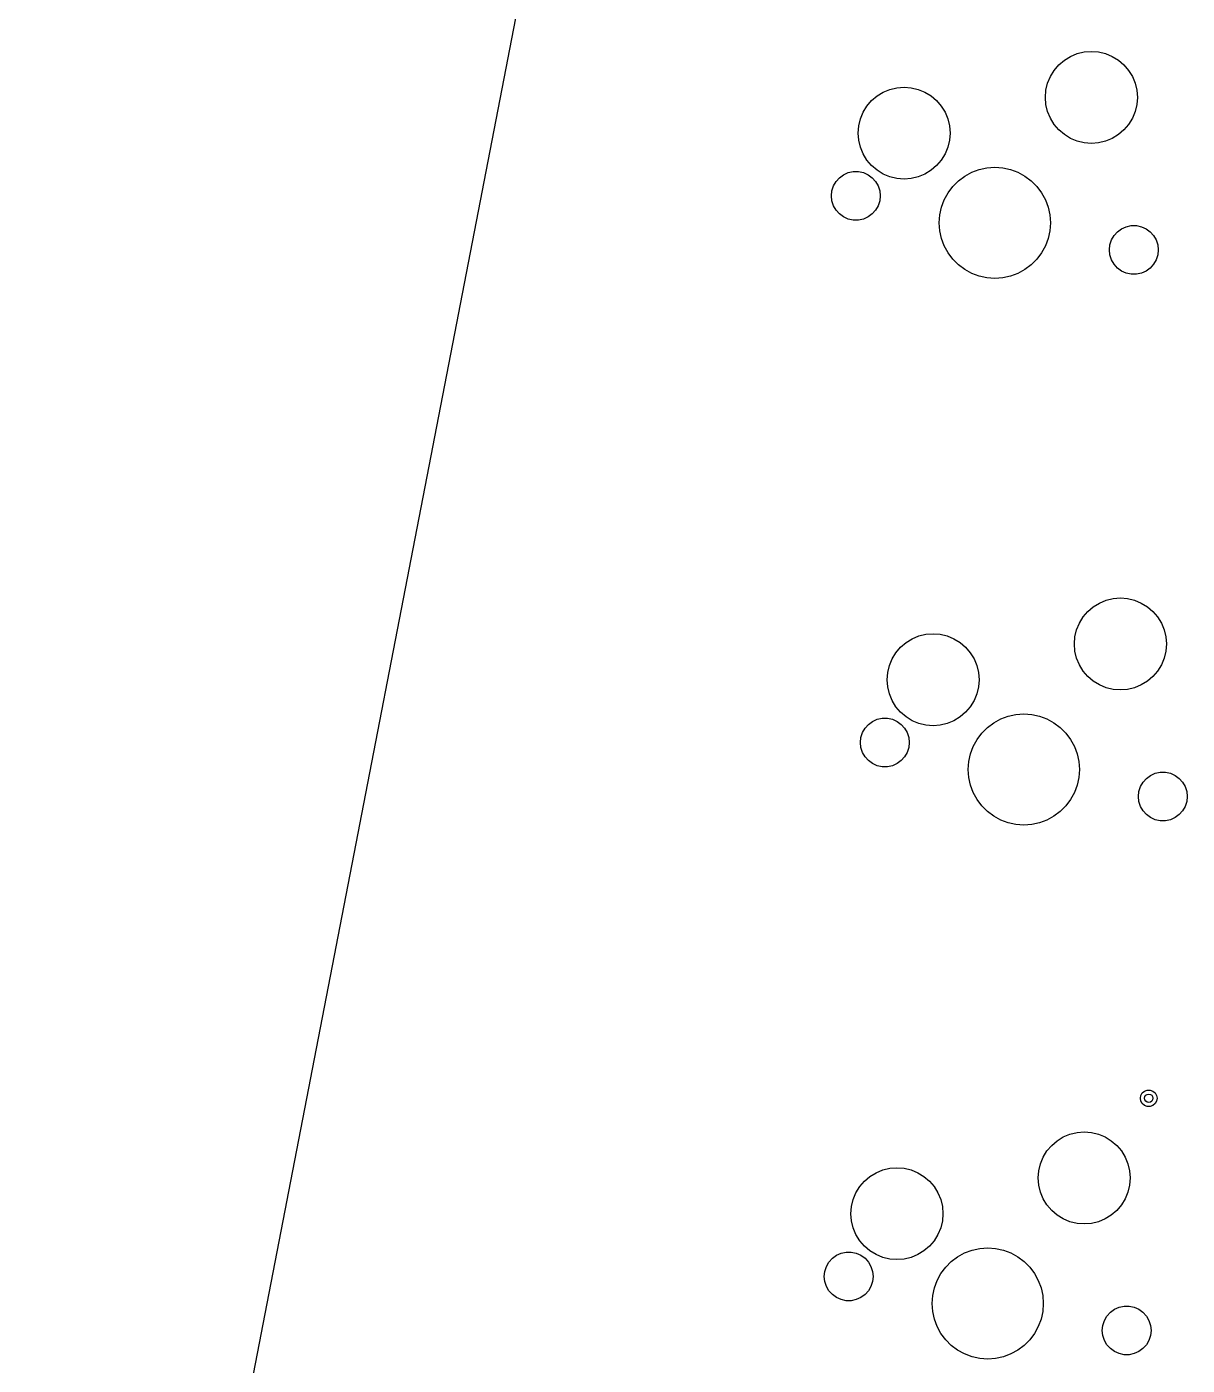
# Model space of a CAD drawing. Extents: x 101 to 518, y -308 to -134.
# Drawn here: x 101.56 to 143.19, y -231.07 to -183.06 of the extents above; entities that cross this region are included whole.
import ezdxf

# ---------------------------------------------------------------- set-up
doc = ezdxf.new("R2010")
doc.units = 0
doc.layers.add('BLACK', color=7, linetype='CONTINUOUS')

msp = doc.modelspace()

# ---------------------------------------------------------------- linework, layer by layer
at = {"layer": 'BLACK', "linetype": 'CONTINUOUS'}
for p, q in [((101.55841, -273.39485), (126.058534, -146.810875)), ((138.585011, -184.423906), (138.781891, -184.255754)), ((138.781891, -184.255754), (139.002653, -184.120471)), ((139.002653, -184.120471), (139.241859, -184.021389)), ((139.241859, -184.021389), (139.49362, -183.960946)), ((139.49362, -183.960946), (139.751737, -183.940632)), ((139.751737, -183.940632), (140.009854, -183.960946)), ((140.009854, -183.960946), (140.261615, -184.021389)), ((140.261615, -184.021389), (140.500821, -184.120471)), ((140.500821, -184.120471), (140.721583, -184.255754)), ((140.721583, -184.255754), (140.918463, -184.423906)), ((138.182494, -185.080754), (138.281576, -184.841548)), ((138.281576, -184.841548), (138.416859, -184.620786)), ((138.416859, -184.620786), (138.585011, -184.423906)), ((140.918463, -184.423906), (141.086615, -184.620786)), ((141.086615, -184.620786), (141.221898, -184.841548)), ((141.221898, -184.841548), (141.32098, -185.080754)), ((132.284665, -185.402167), (132.523871, -185.303085)), ((132.523871, -185.303085), (132.775632, -185.242642)), ((132.775632, -185.242642), (133.033749, -185.222328)), ((133.033749, -185.222328), (133.291866, -185.242642)), ((133.291866, -185.242642), (133.543627, -185.303085)), ((133.543627, -185.303085), (133.782833, -185.402167)), ((138.101737, -185.590632), (138.122051, -185.332515)), ((138.122051, -185.332515), (138.182494, -185.080754)), ((141.32098, -185.080754), (141.381423, -185.332515)), ((141.381423, -185.332515), (141.401737, -185.590632)), ((131.698871, -185.902482), (131.867023, -185.705602)), ((131.867023, -185.705602), (132.063903, -185.53745)), ((132.063903, -185.53745), (132.284665, -185.402167)), ((133.782833, -185.402167), (134.003595, -185.53745)), ((134.003595, -185.53745), (134.200475, -185.705602)), ((134.200475, -185.705602), (134.368627, -185.902482)), ((138.122051, -185.848749), (138.101737, -185.590632)), ((141.401737, -185.590632), (141.381423, -185.848749)), ((131.464506, -186.36245), (131.563588, -186.123244)), ((131.563588, -186.123244), (131.698871, -185.902482)), ((134.368627, -185.902482), (134.50391, -186.123244)), ((134.50391, -186.123244), (134.602992, -186.36245)), ((138.182494, -186.10051), (138.122051, -185.848749)), ((138.281576, -186.339716), (138.182494, -186.10051)), ((141.32098, -186.10051), (141.221898, -186.339716)), ((141.381423, -185.848749), (141.32098, -186.10051)), ((131.383749, -186.872328), (131.404063, -186.614211)), ((131.404063, -186.614211), (131.464506, -186.36245)), ((134.602992, -186.36245), (134.663435, -186.614211)), ((134.663435, -186.614211), (134.683749, -186.872328)), ((138.416859, -186.560478), (138.281576, -186.339716)), ((138.585011, -186.757358), (138.416859, -186.560478)), ((138.781891, -186.92551), (138.585011, -186.757358)), ((140.918463, -186.757358), (140.721583, -186.92551)), ((141.086615, -186.560478), (140.918463, -186.757358)), ((141.221898, -186.339716), (141.086615, -186.560478)), ((131.404063, -187.130445), (131.383749, -186.872328)), ((131.464506, -187.382206), (131.404063, -187.130445)), ((134.663435, -187.130445), (134.602992, -187.382206)), ((134.683749, -186.872328), (134.663435, -187.130445)), ((139.002653, -187.060793), (138.781891, -186.92551)), ((139.241859, -187.159875), (139.002653, -187.060793)), ((139.49362, -187.220318), (139.241859, -187.159875)), ((139.751737, -187.240632), (139.49362, -187.220318)), ((140.009854, -187.220318), (139.751737, -187.240632)), ((140.261615, -187.159875), (140.009854, -187.220318)), ((140.500821, -187.060793), (140.261615, -187.159875)), ((140.721583, -186.92551), (140.500821, -187.060793)), ((131.563588, -187.621412), (131.464506, -187.382206)), ((131.698871, -187.842174), (131.563588, -187.621412)), ((134.50391, -187.621412), (134.368627, -187.842174)), ((134.602992, -187.382206), (134.50391, -187.621412)), ((131.867023, -188.039054), (131.698871, -187.842174)), ((132.063903, -188.207206), (131.867023, -188.039054)), ((132.284665, -188.342489), (132.063903, -188.207206)), ((134.003595, -188.207206), (133.782833, -188.342489)), ((134.200475, -188.039054), (134.003595, -188.207206)), ((134.368627, -187.842174), (134.200475, -188.039054)), ((135.460798, -188.278928), (135.727347, -188.17951)), ((135.727347, -188.17951), (136.005332, -188.119038)), ((136.005332, -188.119038), (136.289094, -188.098743)), ((136.289094, -188.098743), (136.572856, -188.119038)), ((136.572856, -188.119038), (136.850841, -188.17951)), ((136.850841, -188.17951), (137.11739, -188.278928)), ((130.503076, -188.767438), (130.594538, -188.609021)), ((130.594538, -188.609021), (130.716939, -188.473081)), ((130.716939, -188.473081), (130.864928, -188.365561)), ((130.864928, -188.365561), (131.032038, -188.291159)), ((131.032038, -188.291159), (131.210966, -188.253126)), ((131.210966, -188.253126), (131.39389, -188.253126)), ((131.39389, -188.253126), (131.572818, -188.291159)), ((131.572818, -188.291159), (131.739928, -188.365561)), ((131.739928, -188.365561), (131.887917, -188.473081)), ((131.887917, -188.473081), (132.010318, -188.609021)), ((132.010318, -188.609021), (132.10178, -188.767438)), ((132.523871, -188.441571), (132.284665, -188.342489)), ((132.775632, -188.502014), (132.523871, -188.441571)), ((133.033749, -188.522328), (132.775632, -188.502014)), ((133.291866, -188.502014), (133.033749, -188.522328)), ((133.543627, -188.441571), (133.291866, -188.502014)), ((133.782833, -188.342489), (133.543627, -188.441571)), ((134.782205, -188.786916), (134.983367, -188.585754)), ((134.983367, -188.585754), (135.21111, -188.415268)), ((135.21111, -188.415268), (135.460798, -188.278928)), ((137.11739, -188.278928), (137.367078, -188.415268)), ((137.367078, -188.415268), (137.594821, -188.585754)), ((137.594821, -188.585754), (137.795983, -188.786916)), ((130.427428, -189.123333), (130.446549, -188.94141)), ((130.446549, -189.305256), (130.427428, -189.123333)), ((130.446549, -188.94141), (130.503076, -188.767438)), ((132.10178, -188.767438), (132.158307, -188.94141)), ((132.158307, -188.94141), (132.177428, -189.123333)), ((132.177428, -189.123333), (132.158307, -189.305256)), ((134.475379, -189.264347), (134.611719, -189.014659)), ((134.611719, -189.014659), (134.782205, -188.786916)), ((137.795983, -188.786916), (137.966469, -189.014659)), ((137.966469, -189.014659), (138.102809, -189.264347)), ((130.503076, -189.479228), (130.446549, -189.305256)), ((130.594538, -189.637645), (130.503076, -189.479228)), ((130.716939, -189.773585), (130.594538, -189.637645)), ((132.010318, -189.637645), (131.887917, -189.773585)), ((132.10178, -189.479228), (132.010318, -189.637645)), ((132.158307, -189.305256), (132.10178, -189.479228)), ((134.315489, -189.808881), (134.375961, -189.530896)), ((134.375961, -189.530896), (134.475379, -189.264347)), ((138.102809, -189.264347), (138.202227, -189.530896)), ((138.202227, -189.530896), (138.262699, -189.808881)), ((130.864928, -189.881105), (130.716939, -189.773585)), ((131.032038, -189.955507), (130.864928, -189.881105)), ((131.210966, -189.99354), (131.032038, -189.955507)), ((131.39389, -189.99354), (131.210966, -189.99354)), ((131.572818, -189.955507), (131.39389, -189.99354)), ((131.739928, -189.881105), (131.572818, -189.955507)), ((131.887917, -189.773585), (131.739928, -189.881105)), ((134.295194, -190.092643), (134.315489, -189.808881)), ((134.315489, -190.376405), (134.295194, -190.092643)), ((138.262699, -189.808881), (138.282994, -190.092643)), ((138.282994, -190.092643), (138.262699, -190.376405)), ((134.375961, -190.65439), (134.315489, -190.376405)), ((138.262699, -190.376405), (138.202227, -190.65439)), ((140.476408, -190.706058), (140.56787, -190.547641)), ((140.56787, -190.547641), (140.690271, -190.411701)), ((140.690271, -190.411701), (140.83826, -190.304181)), ((140.83826, -190.304181), (141.00537, -190.229779)), ((141.00537, -190.229779), (141.184298, -190.191746)), ((141.184298, -190.191746), (141.367222, -190.191746)), ((141.367222, -190.191746), (141.54615, -190.229779)), ((141.54615, -190.229779), (141.71326, -190.304181)), ((141.71326, -190.304181), (141.861249, -190.411701)), ((141.861249, -190.411701), (141.98365, -190.547641)), ((141.98365, -190.547641), (142.075112, -190.706058)), ((134.475379, -190.920939), (134.375961, -190.65439)), ((134.611719, -191.170627), (134.475379, -190.920939)), ((138.102809, -190.920939), (137.966469, -191.170627)), ((138.202227, -190.65439), (138.102809, -190.920939)), ((140.40076, -191.061953), (140.419881, -190.88003)), ((140.419881, -191.243876), (140.40076, -191.061953)), ((140.419881, -190.88003), (140.476408, -190.706058)), ((142.075112, -190.706058), (142.131639, -190.88003)), ((142.131639, -190.88003), (142.15076, -191.061953)), ((142.15076, -191.061953), (142.131639, -191.243876)), ((134.782205, -191.39837), (134.611719, -191.170627)), ((134.983367, -191.599532), (134.782205, -191.39837)), ((137.795983, -191.39837), (137.594821, -191.599532)), ((137.966469, -191.170627), (137.795983, -191.39837)), ((140.476408, -191.417848), (140.419881, -191.243876)), ((140.56787, -191.576265), (140.476408, -191.417848)), ((140.690271, -191.712205), (140.56787, -191.576265)), ((141.98365, -191.576265), (141.861249, -191.712205)), ((142.075112, -191.417848), (141.98365, -191.576265)), ((142.131639, -191.243876), (142.075112, -191.417848)), ((135.21111, -191.770018), (134.983367, -191.599532)), ((135.460798, -191.906358), (135.21111, -191.770018)), ((135.727347, -192.005776), (135.460798, -191.906358)), ((136.005332, -192.066248), (135.727347, -192.005776)), ((136.850841, -192.005776), (136.572856, -192.066248)), ((137.11739, -191.906358), (136.850841, -192.005776)), ((137.367078, -191.770018), (137.11739, -191.906358)), ((137.594821, -191.599532), (137.367078, -191.770018)), ((140.83826, -191.819725), (140.690271, -191.712205)), ((141.00537, -191.894127), (140.83826, -191.819725)), ((141.184298, -191.93216), (141.00537, -191.894127)), ((141.367222, -191.93216), (141.184298, -191.93216)), ((141.54615, -191.894127), (141.367222, -191.93216)), ((141.71326, -191.819725), (141.54615, -191.894127)), ((141.861249, -191.712205), (141.71326, -191.819725)), ((136.289094, -192.086543), (136.005332, -192.066248)), ((136.572856, -192.066248), (136.289094, -192.086543)), ((140.281947, -203.630115), (140.533708, -203.569672)), ((140.533708, -203.569672), (140.791825, -203.549358)), ((140.791825, -203.549358), (141.049942, -203.569672)), ((141.049942, -203.569672), (141.301703, -203.630115)), ((139.456947, -204.229512), (139.625099, -204.032632)), ((139.625099, -204.032632), (139.821979, -203.86448)), ((139.821979, -203.86448), (140.042741, -203.729197)), ((140.042741, -203.729197), (140.281947, -203.630115)), ((141.301703, -203.630115), (141.540909, -203.729197)), ((141.540909, -203.729197), (141.761671, -203.86448)), ((141.761671, -203.86448), (141.958551, -204.032632)), ((141.958551, -204.032632), (142.126703, -204.229512)), ((139.222582, -204.68948), (139.321664, -204.450274)), ((139.321664, -204.450274), (139.456947, -204.229512)), ((142.126703, -204.229512), (142.261986, -204.450274)), ((142.261986, -204.450274), (142.361068, -204.68948)), ((133.103991, -205.146176), (133.324753, -205.010893)), ((133.324753, -205.010893), (133.563959, -204.911811)), ((133.563959, -204.911811), (133.81572, -204.851368)), ((133.81572, -204.851368), (134.073837, -204.831054)), ((134.073837, -204.831054), (134.331954, -204.851368)), ((134.331954, -204.851368), (134.583715, -204.911811)), ((134.583715, -204.911811), (134.822921, -205.010893)), ((134.822921, -205.010893), (135.043683, -205.146176)), ((139.141825, -205.199358), (139.162139, -204.941241)), ((139.162139, -204.941241), (139.222582, -204.68948)), ((142.361068, -204.68948), (142.421511, -204.941241)), ((142.421511, -204.941241), (142.441825, -205.199358)), ((132.738959, -205.511208), (132.907111, -205.314328)), ((132.907111, -205.314328), (133.103991, -205.146176)), ((135.043683, -205.146176), (135.240563, -205.314328)), ((135.240563, -205.314328), (135.408715, -205.511208)), ((139.162139, -205.457475), (139.141825, -205.199358)), ((139.222582, -205.709236), (139.162139, -205.457475)), ((142.421511, -205.457475), (142.361068, -205.709236)), ((142.441825, -205.199358), (142.421511, -205.457475)), ((132.444151, -206.222937), (132.504594, -205.971176)), ((132.504594, -205.971176), (132.603676, -205.73197)), ((132.603676, -205.73197), (132.738959, -205.511208)), ((135.408715, -205.511208), (135.543998, -205.73197)), ((135.543998, -205.73197), (135.64308, -205.971176)), ((135.64308, -205.971176), (135.703523, -206.222937)), ((139.321664, -205.948442), (139.222582, -205.709236)), ((139.456947, -206.169204), (139.321664, -205.948442)), ((142.261986, -205.948442), (142.126703, -206.169204)), ((142.361068, -205.709236), (142.261986, -205.948442)), ((132.423837, -206.481054), (132.444151, -206.222937)), ((135.703523, -206.222937), (135.723837, -206.481054)), ((139.625099, -206.366084), (139.456947, -206.169204)), ((139.821979, -206.534236), (139.625099, -206.366084)), ((141.958551, -206.366084), (141.761671, -206.534236)), ((142.126703, -206.169204), (141.958551, -206.366084)), ((132.444151, -206.739171), (132.423837, -206.481054)), ((132.504594, -206.990932), (132.444151, -206.739171)), ((135.703523, -206.739171), (135.64308, -206.990932)), ((135.723837, -206.481054), (135.703523, -206.739171)), ((140.042741, -206.669519), (139.821979, -206.534236)), ((140.281947, -206.768601), (140.042741, -206.669519)), ((140.533708, -206.829044), (140.281947, -206.768601)), ((140.791825, -206.849358), (140.533708, -206.829044)), ((141.049942, -206.829044), (140.791825, -206.849358)), ((141.301703, -206.768601), (141.049942, -206.829044)), ((141.540909, -206.669519), (141.301703, -206.768601)), ((141.761671, -206.534236), (141.540909, -206.669519)), ((132.603676, -207.230138), (132.504594, -206.990932)), ((132.738959, -207.4509), (132.603676, -207.230138)), ((135.543998, -207.230138), (135.408715, -207.4509)), ((135.64308, -206.990932), (135.543998, -207.230138)), ((131.905016, -207.974287), (132.072126, -207.899885)), ((132.072126, -207.899885), (132.251054, -207.861852)), ((132.251054, -207.861852), (132.433978, -207.861852)), ((132.433978, -207.861852), (132.612906, -207.899885)), ((132.612906, -207.899885), (132.780016, -207.974287)), ((132.907111, -207.64778), (132.738959, -207.4509)), ((133.103991, -207.815932), (132.907111, -207.64778)), ((133.324753, -207.951215), (133.103991, -207.815932)), ((135.043683, -207.815932), (134.822921, -207.951215)), ((135.240563, -207.64778), (135.043683, -207.815932)), ((135.408715, -207.4509), (135.240563, -207.64778)), ((136.251198, -208.023994), (136.500886, -207.887654)), ((136.500886, -207.887654), (136.767435, -207.788236)), ((136.767435, -207.788236), (137.04542, -207.727764)), ((137.04542, -207.727764), (137.329182, -207.707469)), ((137.329182, -207.707469), (137.612944, -207.727764)), ((137.612944, -207.727764), (137.890929, -207.788236)), ((137.890929, -207.788236), (138.157478, -207.887654)), ((138.157478, -207.887654), (138.407166, -208.023994)), ((131.486637, -208.550136), (131.543164, -208.376164)), ((131.543164, -208.376164), (131.634626, -208.217747)), ((131.634626, -208.217747), (131.757027, -208.081807)), ((131.757027, -208.081807), (131.905016, -207.974287)), ((132.780016, -207.974287), (132.928005, -208.081807)), ((132.928005, -208.081807), (133.050406, -208.217747)), ((133.050406, -208.217747), (133.141868, -208.376164)), ((133.141868, -208.376164), (133.198395, -208.550136)), ((133.563959, -208.050297), (133.324753, -207.951215)), ((133.81572, -208.11074), (133.563959, -208.050297)), ((134.073837, -208.131054), (133.81572, -208.11074)), ((134.331954, -208.11074), (134.073837, -208.131054)), ((134.583715, -208.050297), (134.331954, -208.11074)), ((134.822921, -207.951215), (134.583715, -208.050297)), ((135.822293, -208.395642), (136.023455, -208.19448)), ((136.023455, -208.19448), (136.251198, -208.023994)), ((138.407166, -208.023994), (138.634909, -208.19448)), ((138.634909, -208.19448), (138.836071, -208.395642)), ((131.467516, -208.732059), (131.486637, -208.550136)), ((131.486637, -208.913982), (131.467516, -208.732059)), ((133.198395, -208.550136), (133.217516, -208.732059)), ((133.217516, -208.732059), (133.198395, -208.913982)), ((135.515467, -208.873073), (135.651807, -208.623385)), ((135.651807, -208.623385), (135.822293, -208.395642)), ((138.836071, -208.395642), (139.006557, -208.623385)), ((139.006557, -208.623385), (139.142897, -208.873073)), ((131.543164, -209.087954), (131.486637, -208.913982)), ((131.634626, -209.246371), (131.543164, -209.087954)), ((131.757027, -209.382311), (131.634626, -209.246371)), ((133.050406, -209.246371), (132.928005, -209.382311)), ((133.141868, -209.087954), (133.050406, -209.246371)), ((133.198395, -208.913982), (133.141868, -209.087954)), ((135.355577, -209.417607), (135.416049, -209.139622)), ((135.416049, -209.139622), (135.515467, -208.873073)), ((139.142897, -208.873073), (139.242315, -209.139622)), ((139.242315, -209.139622), (139.302787, -209.417607)), ((131.905016, -209.489831), (131.757027, -209.382311)), ((132.072126, -209.564233), (131.905016, -209.489831)), ((132.251054, -209.602266), (132.072126, -209.564233)), ((132.433978, -209.602266), (132.251054, -209.602266)), ((132.612906, -209.564233), (132.433978, -209.602266)), ((132.780016, -209.489831), (132.612906, -209.564233)), ((132.928005, -209.382311), (132.780016, -209.489831)), ((135.335282, -209.701369), (135.355577, -209.417607)), ((135.355577, -209.985131), (135.335282, -209.701369)), ((139.302787, -209.417607), (139.323082, -209.701369)), ((139.323082, -209.701369), (139.302787, -209.985131)), ((142.045458, -209.838505), (142.224386, -209.800472)), ((142.224386, -209.800472), (142.40731, -209.800472)), ((142.40731, -209.800472), (142.586238, -209.838505)), ((135.416049, -210.263116), (135.355577, -209.985131)), ((135.515467, -210.529665), (135.416049, -210.263116)), ((139.242315, -210.263116), (139.142897, -210.529665)), ((139.302787, -209.985131), (139.242315, -210.263116)), ((141.516496, -210.314784), (141.607958, -210.156367)), ((141.607958, -210.156367), (141.730359, -210.020427)), ((141.730359, -210.020427), (141.878348, -209.912907)), ((141.878348, -209.912907), (142.045458, -209.838505)), ((142.586238, -209.838505), (142.753348, -209.912907)), ((142.753348, -209.912907), (142.901337, -210.020427)), ((142.901337, -210.020427), (143.023738, -210.156367)), ((143.023738, -210.156367), (143.1152, -210.314784)), ((135.651807, -210.779353), (135.515467, -210.529665)), ((135.822293, -211.007096), (135.651807, -210.779353)), ((139.006557, -210.779353), (138.836071, -211.007096)), ((139.142897, -210.529665), (139.006557, -210.779353)), ((141.440848, -210.670679), (141.459969, -210.488756)), ((141.459969, -210.852602), (141.440848, -210.670679)), ((141.459969, -210.488756), (141.516496, -210.314784)), ((143.1152, -210.314784), (143.171727, -210.488756)), ((143.171727, -210.488756), (143.190848, -210.670679)), ((143.190848, -210.670679), (143.171727, -210.852602)), ((136.023455, -211.208258), (135.822293, -211.007096)), ((136.251198, -211.378744), (136.023455, -211.208258)), ((138.634909, -211.208258), (138.407166, -211.378744)), ((138.836071, -211.007096), (138.634909, -211.208258)), ((141.516496, -211.026574), (141.459969, -210.852602)), ((141.607958, -211.184991), (141.516496, -211.026574)), ((141.730359, -211.320931), (141.607958, -211.184991)), ((143.023738, -211.184991), (142.901337, -211.320931)), ((143.1152, -211.026574), (143.023738, -211.184991)), ((143.171727, -210.852602), (143.1152, -211.026574)), ((136.500886, -211.515084), (136.251198, -211.378744)), ((136.767435, -211.614502), (136.500886, -211.515084)), ((137.04542, -211.674974), (136.767435, -211.614502)), ((137.329182, -211.695269), (137.04542, -211.674974)), ((137.612944, -211.674974), (137.329182, -211.695269)), ((137.890929, -211.614502), (137.612944, -211.674974)), ((138.157478, -211.515084), (137.890929, -211.614502)), ((138.407166, -211.378744), (138.157478, -211.515084)), ((141.878348, -211.428451), (141.730359, -211.320931)), ((142.045458, -211.502853), (141.878348, -211.428451)), ((142.224386, -211.540886), (142.045458, -211.502853)), ((142.40731, -211.540886), (142.224386, -211.540886)), ((142.586238, -211.502853), (142.40731, -211.540886)), ((142.753348, -211.428451), (142.586238, -211.502853)), ((142.901337, -211.320931), (142.753348, -211.428451)), ((141.527832, -221.393705), (141.579927, -221.303475)), ((141.579927, -221.303475), (141.65974, -221.236503)), ((141.65974, -221.236503), (141.757646, -221.200869)), ((141.757646, -221.200869), (141.861834, -221.200869)), ((141.861834, -221.200869), (141.95974, -221.236503)), ((141.95974, -221.236503), (142.039553, -221.303475)), ((142.039553, -221.303475), (142.091648, -221.393705)), ((141.50974, -221.496311), (141.527832, -221.393705)), ((141.527832, -221.598917), (141.50974, -221.496311)), ((141.579927, -221.689147), (141.527832, -221.598917)), ((141.65974, -221.756119), (141.579927, -221.689147)), ((141.757646, -221.791753), (141.65974, -221.756119)), ((141.861834, -221.791753), (141.757646, -221.791753)), ((141.95974, -221.756119), (141.861834, -221.791753)), ((142.039553, -221.689147), (141.95974, -221.756119)), ((142.091648, -221.598917), (142.039553, -221.689147)), ((142.091648, -221.393705), (142.10974, -221.496311)), ((142.10974, -221.496311), (142.091648, -221.598917)), ((138.745329, -222.883558), (138.984535, -222.784476)), ((138.984535, -222.784476), (139.236296, -222.724033)), ((139.236296, -222.724033), (139.494413, -222.703719)), ((139.494413, -222.703719), (139.75253, -222.724033)), ((139.75253, -222.724033), (140.004291, -222.784476)), ((140.004291, -222.784476), (140.243497, -222.883558)), ((138.159535, -223.383873), (138.327687, -223.186993)), ((138.327687, -223.186993), (138.524567, -223.018841)), ((138.524567, -223.018841), (138.745329, -222.883558)), ((140.243497, -222.883558), (140.464259, -223.018841)), ((140.464259, -223.018841), (140.661139, -223.186993)), ((140.661139, -223.186993), (140.829291, -223.383873)), ((137.92517, -223.843841), (138.024252, -223.604635)), ((138.024252, -223.604635), (138.159535, -223.383873)), ((140.829291, -223.383873), (140.964574, -223.604635)), ((140.964574, -223.604635), (141.063656, -223.843841)), ((131.806579, -224.300537), (132.027341, -224.165254)), ((132.027341, -224.165254), (132.266547, -224.066172)), ((132.266547, -224.066172), (132.518308, -224.005729)), ((132.518308, -224.005729), (132.776425, -223.985415)), ((132.776425, -223.985415), (133.034542, -224.005729)), ((133.034542, -224.005729), (133.286303, -224.066172)), ((133.286303, -224.066172), (133.525509, -224.165254)), ((133.525509, -224.165254), (133.746271, -224.300537)), ((137.844413, -224.353719), (137.864727, -224.095602)), ((137.864727, -224.095602), (137.92517, -223.843841)), ((141.063656, -223.843841), (141.124099, -224.095602)), ((141.124099, -224.095602), (141.144413, -224.353719)), ((131.306264, -224.886331), (131.441547, -224.665569)), ((131.441547, -224.665569), (131.609699, -224.468689)), ((131.609699, -224.468689), (131.806579, -224.300537)), ((133.746271, -224.300537), (133.943151, -224.468689)), ((133.943151, -224.468689), (134.111303, -224.665569)), ((134.111303, -224.665569), (134.246586, -224.886331)), ((137.864727, -224.611836), (137.844413, -224.353719)), ((137.92517, -224.863597), (137.864727, -224.611836)), ((141.124099, -224.611836), (141.063656, -224.863597)), ((141.144413, -224.353719), (141.124099, -224.611836)), ((131.146739, -225.377298), (131.207182, -225.125537)), ((131.207182, -225.125537), (131.306264, -224.886331)), ((134.246586, -224.886331), (134.345668, -225.125537)), ((134.345668, -225.125537), (134.406111, -225.377298)), ((138.024252, -225.102803), (137.92517, -224.863597)), ((138.159535, -225.323565), (138.024252, -225.102803)), ((140.964574, -225.102803), (140.829291, -225.323565)), ((141.063656, -224.863597), (140.964574, -225.102803)), ((131.126425, -225.635415), (131.146739, -225.377298)), ((131.146739, -225.893532), (131.126425, -225.635415)), ((134.406111, -225.377298), (134.426425, -225.635415)), ((134.426425, -225.635415), (134.406111, -225.893532)), ((138.327687, -225.520445), (138.159535, -225.323565)), ((138.524567, -225.688597), (138.327687, -225.520445)), ((140.661139, -225.520445), (140.464259, -225.688597)), ((140.829291, -225.323565), (140.661139, -225.520445)), ((131.207182, -226.145293), (131.146739, -225.893532)), ((131.306264, -226.384499), (131.207182, -226.145293)), ((134.345668, -226.145293), (134.246586, -226.384499)), ((134.406111, -225.893532), (134.345668, -226.145293)), ((138.745329, -225.82388), (138.524567, -225.688597)), ((138.984535, -225.922962), (138.745329, -225.82388)), ((139.236296, -225.983405), (138.984535, -225.922962)), ((139.494413, -226.003719), (139.236296, -225.983405)), ((139.75253, -225.983405), (139.494413, -226.003719)), ((140.004291, -225.922962), (139.75253, -225.983405)), ((140.243497, -225.82388), (140.004291, -225.922962)), ((140.464259, -225.688597), (140.243497, -225.82388)), ((131.441547, -226.605261), (131.306264, -226.384499)), ((131.609699, -226.802141), (131.441547, -226.605261)), ((134.111303, -226.605261), (133.943151, -226.802141)), ((134.246586, -226.384499), (134.111303, -226.605261)), ((130.607604, -227.128648), (130.774714, -227.054246)), ((130.774714, -227.054246), (130.953642, -227.016213)), ((130.953642, -227.016213), (131.136566, -227.016213)), ((131.136566, -227.016213), (131.315494, -227.054246)), ((131.315494, -227.054246), (131.482604, -227.128648)), ((131.806579, -226.970293), (131.609699, -226.802141)), ((132.027341, -227.105576), (131.806579, -226.970293)), ((132.266547, -227.204658), (132.027341, -227.105576)), ((133.525509, -227.105576), (133.286303, -227.204658)), ((133.746271, -226.970293), (133.525509, -227.105576)), ((133.943151, -226.802141), (133.746271, -226.970293)), ((134.953786, -227.178355), (135.203474, -227.042015)), ((135.203474, -227.042015), (135.470023, -226.942597)), ((135.470023, -226.942597), (135.748008, -226.882125)), ((135.748008, -226.882125), (136.03177, -226.86183)), ((136.03177, -226.86183), (136.315532, -226.882125)), ((136.315532, -226.882125), (136.593517, -226.942597)), ((136.593517, -226.942597), (136.860066, -227.042015)), ((136.860066, -227.042015), (137.109754, -227.178355)), ((130.189225, -227.704497), (130.245752, -227.530525)), ((130.245752, -227.530525), (130.337214, -227.372108)), ((130.337214, -227.372108), (130.459615, -227.236168)), ((130.459615, -227.236168), (130.607604, -227.128648)), ((131.482604, -227.128648), (131.630593, -227.236168)), ((131.630593, -227.236168), (131.752994, -227.372108)), ((131.752994, -227.372108), (131.844456, -227.530525)), ((131.844456, -227.530525), (131.900983, -227.704497)), ((132.518308, -227.265101), (132.266547, -227.204658)), ((132.776425, -227.285415), (132.518308, -227.265101)), ((133.034542, -227.265101), (132.776425, -227.285415)), ((133.286303, -227.204658), (133.034542, -227.265101)), ((134.354395, -227.777746), (134.524881, -227.550003)), ((134.524881, -227.550003), (134.726043, -227.348841)), ((134.726043, -227.348841), (134.953786, -227.178355)), ((137.109754, -227.178355), (137.337497, -227.348841)), ((137.337497, -227.348841), (137.538659, -227.550003)), ((137.538659, -227.550003), (137.709145, -227.777746)), ((130.170104, -227.88642), (130.189225, -227.704497)), ((130.189225, -228.068343), (130.170104, -227.88642)), ((130.245752, -228.242315), (130.189225, -228.068343)), ((131.900983, -228.068343), (131.844456, -228.242315)), ((131.900983, -227.704497), (131.920104, -227.88642)), ((131.920104, -227.88642), (131.900983, -228.068343)), ((134.118637, -228.293983), (134.218055, -228.027434)), ((134.218055, -228.027434), (134.354395, -227.777746)), ((137.709145, -227.777746), (137.845485, -228.027434)), ((137.845485, -228.027434), (137.944903, -228.293983)), ((130.337214, -228.400732), (130.245752, -228.242315)), ((130.459615, -228.536672), (130.337214, -228.400732)), ((130.607604, -228.644192), (130.459615, -228.536672)), ((131.630593, -228.536672), (131.482604, -228.644192)), ((131.752994, -228.400732), (131.630593, -228.536672)), ((131.844456, -228.242315), (131.752994, -228.400732)), ((134.058165, -228.571968), (134.118637, -228.293983)), ((137.944903, -228.293983), (138.005375, -228.571968)), ((130.774714, -228.718594), (130.607604, -228.644192)), ((130.953642, -228.756627), (130.774714, -228.718594)), ((131.136566, -228.756627), (130.953642, -228.756627)), ((131.315494, -228.718594), (131.136566, -228.756627)), ((131.482604, -228.644192), (131.315494, -228.718594)), ((134.03787, -228.85573), (134.058165, -228.571968)), ((134.058165, -229.139492), (134.03787, -228.85573)), ((138.005375, -228.571968), (138.02567, -228.85573)), ((138.02567, -228.85573), (138.005375, -229.139492)), ((140.580936, -229.067268), (140.748046, -228.992866)), ((140.748046, -228.992866), (140.926974, -228.954833)), ((140.926974, -228.954833), (141.109898, -228.954833)), ((141.109898, -228.954833), (141.288826, -228.992866)), ((141.288826, -228.992866), (141.455936, -229.067268)), ((134.118637, -229.417477), (134.058165, -229.139492)), ((134.218055, -229.684026), (134.118637, -229.417477)), ((137.944903, -229.417477), (137.845485, -229.684026)), ((138.005375, -229.139492), (137.944903, -229.417477)), ((140.162557, -229.643117), (140.219084, -229.469145)), ((140.219084, -229.469145), (140.310546, -229.310728)), ((140.310546, -229.310728), (140.432947, -229.174788)), ((140.432947, -229.174788), (140.580936, -229.067268)), ((141.455936, -229.067268), (141.603925, -229.174788)), ((141.603925, -229.174788), (141.726326, -229.310728)), ((141.726326, -229.310728), (141.817788, -229.469145)), ((141.817788, -229.469145), (141.874315, -229.643117)), ((134.354395, -229.933714), (134.218055, -229.684026)), ((134.524881, -230.161457), (134.354395, -229.933714)), ((137.709145, -229.933714), (137.538659, -230.161457)), ((137.845485, -229.684026), (137.709145, -229.933714)), ((140.143436, -229.82504), (140.162557, -229.643117)), ((140.162557, -230.006963), (140.143436, -229.82504)), ((141.874315, -229.643117), (141.893436, -229.82504)), ((141.893436, -229.82504), (141.874315, -230.006963)), ((134.726043, -230.362619), (134.524881, -230.161457)), ((134.953786, -230.533105), (134.726043, -230.362619)), ((137.337497, -230.362619), (137.109754, -230.533105)), ((137.538659, -230.161457), (137.337497, -230.362619)), ((140.219084, -230.180935), (140.162557, -230.006963)), ((140.310546, -230.339352), (140.219084, -230.180935)), ((140.432947, -230.475292), (140.310546, -230.339352)), ((141.726326, -230.339352), (141.603925, -230.475292)), ((141.817788, -230.180935), (141.726326, -230.339352)), ((141.874315, -230.006963), (141.817788, -230.180935)), ((135.203474, -230.669445), (134.953786, -230.533105)), ((135.470023, -230.768863), (135.203474, -230.669445)), ((135.748008, -230.829335), (135.470023, -230.768863)), ((136.03177, -230.84963), (135.748008, -230.829335)), ((136.315532, -230.829335), (136.03177, -230.84963)), ((136.593517, -230.768863), (136.315532, -230.829335)), ((136.860066, -230.669445), (136.593517, -230.768863)), ((137.109754, -230.533105), (136.860066, -230.669445)), ((140.580936, -230.582812), (140.432947, -230.475292)), ((140.748046, -230.657214), (140.580936, -230.582812)), ((140.926974, -230.695247), (140.748046, -230.657214)), ((141.109898, -230.695247), (140.926974, -230.695247)), ((141.288826, -230.657214), (141.109898, -230.695247)), ((141.455936, -230.582812), (141.288826, -230.657214)), ((141.603925, -230.475292), (141.455936, -230.582812))]:
    msp.add_line(p, q, dxfattribs=at)
at = {"layer": 'BLACK'}
msp.add_circle((141.80974, -221.496311), 0.15, dxfattribs=at)

doc.saveas('drawing.dxf')
